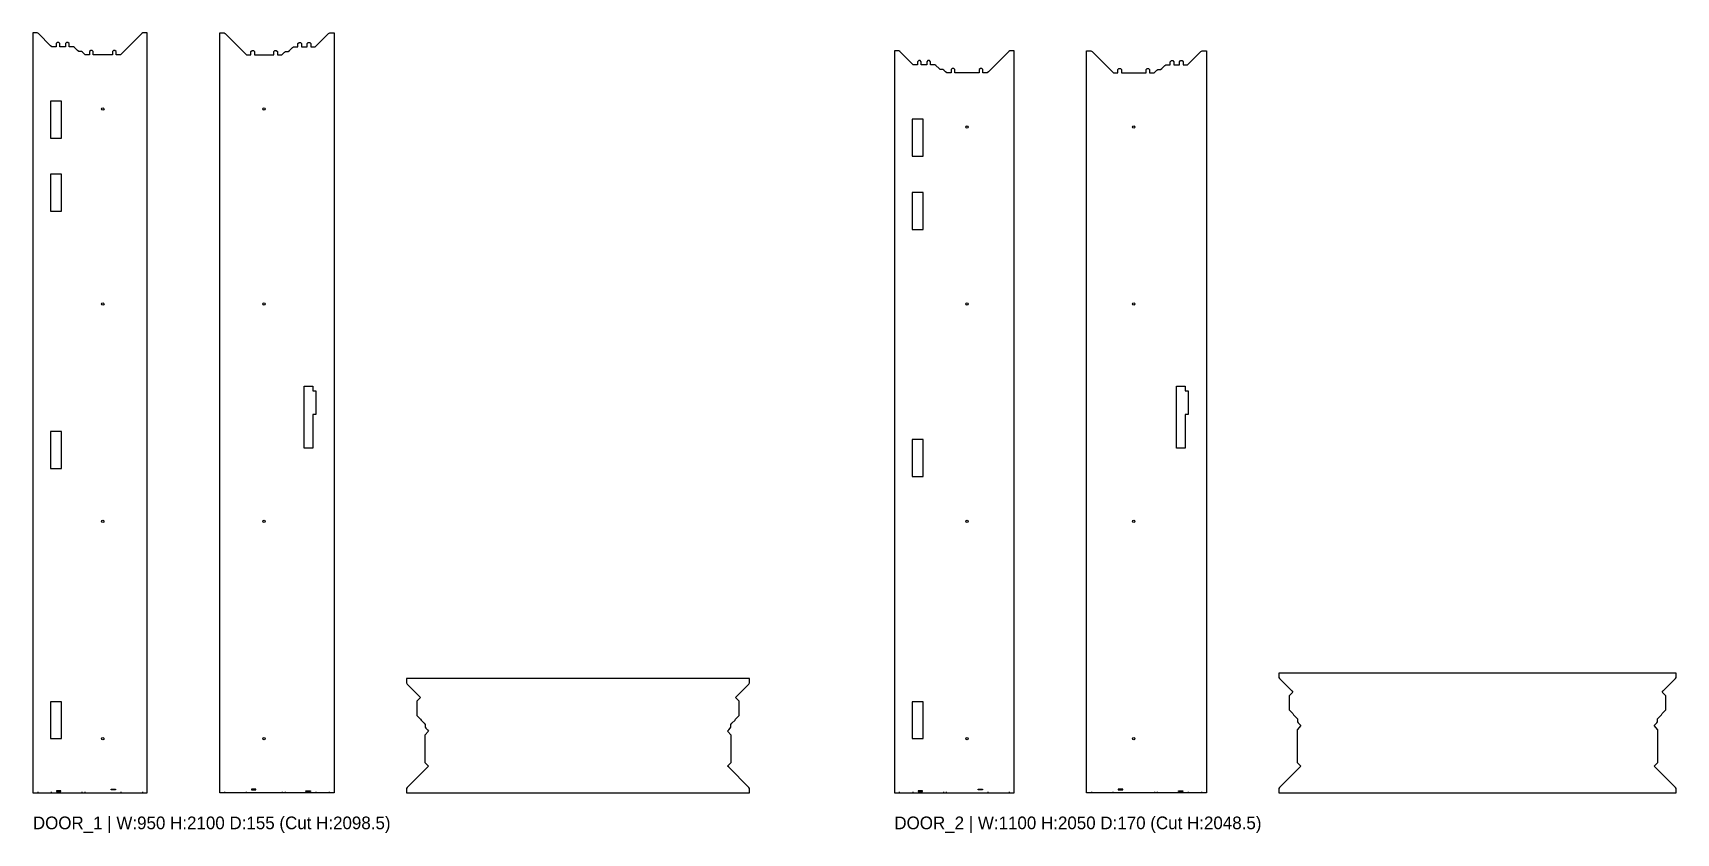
# Model space of a CAD drawing. Header units: metres. Extents: x 0 to 4538, y -111 to 2098.
import ezdxf

# ---------------------------------------------------------------- set-up
doc = ezdxf.new("R2010")
doc.units = ezdxf.units.M
for name, color, linetype in [('CUTOUTS', 3, 'Continuous'), ('HOLES', 4, 'Continuous'), ('NOTCHES', 6, 'Continuous'), ('OUTLINE', 7, 'Continuous'), ('TEXT', 2, 'Continuous')]:
    doc.layers.add(name, color=color, linetype=linetype)

msp = doc.modelspace()

# ---------------------------------------------------------------- linework, layer by layer
at = {"layer": 'CUTOUTS'}
for points in [[(48.9, 1808), (79.4, 1808), (79.4, 1910), (48.9, 1910)], [(2427.8, 1758), (2458.3, 1758), (2458.3, 1860), (2427.8, 1860)], [(48.9, 1606), (79.4, 1606), (79.4, 1708), (48.9, 1708)], [(2427.8, 1556), (2458.3, 1556), (2458.3, 1658), (2427.8, 1658)], [(773.4, 1044.5), (773.4, 952.2), (748.9, 952.2), (748.9, 1122.8), (773.4, 1122.8), (773.4, 1110.5), (781.8, 1110.5), (781.8, 1044.5)], [(3182.3, 1044.5), (3182.3, 952.2), (3157.8, 952.2), (3157.8, 1122.8), (3182.3, 1122.8), (3182.3, 1110.5), (3190.6, 1110.5), (3190.6, 1044.5)], [(48.9, 896.1), (79.4, 896.1), (79.4, 998.1), (48.9, 998.1)], [(2427.8, 873.6), (2458.3, 873.6), (2458.3, 975.6), (2427.8, 975.6)], [(48.9, 150), (79.4, 150), (79.4, 252), (48.9, 252)], [(2427.8, 150), (2458.3, 150), (2458.3, 252), (2427.8, 252)]]:
    msp.add_lwpolyline(points, close=True, dxfattribs=at)
at = {"layer": 'HOLES'}
for centre in [(193.2, 1888.5), (638.6, 1888.5), (2579.6, 1838.5), (3040, 1838.5), (193.2, 1350), (638.6, 1350), (2579.6, 1350), (3040, 1350), (193.2, 750), (638.6, 750), (2579.6, 750), (3040, 750), (193.2, 150), (638.6, 150), (2579.6, 150), (3040, 150)]:
    msp.add_circle(centre, 3.25, dxfattribs=at)
at = {"layer": 'NOTCHES'}
for p, q in [((13.6, 3), (13.6, 0)), ((13.6, 3), (13.6, 0)), ((13.6, 3), (13.6, 0)), ((13.6, 3), (13.6, 0)), ((50.7, 3), (50.7, 0)), ((50.7, 3), (50.7, 0)), ((50.7, 3), (50.7, 0)), ((50.7, 3), (50.7, 0)), ((113.3, 1), (113.3, 0)), ((113.3, 1), (113.3, 0)), ((113.3, 1), (113.3, 0)), ((113.3, 1), (113.3, 0)), ((125, 1), (125, 0)), ((125, 1), (125, 0)), ((125, 1), (125, 0)), ((125, 1), (125, 0)), ((135.6, 3), (135.6, 0)), ((135.6, 3), (135.6, 0)), ((135.6, 3), (135.6, 0)), ((135.6, 3), (135.6, 0)), ((143.2, 3), (143.2, 0)), ((143.2, 3), (143.2, 0)), ((143.2, 3), (143.2, 0)), ((143.2, 3), (143.2, 0)), ((243.2, 3), (243.2, 0)), ((243.2, 3), (243.2, 0)), ((243.2, 3), (243.2, 0)), ((243.2, 3), (243.2, 0)), ((302.4, 3), (302.4, 0)), ((302.4, 3), (302.4, 0)), ((302.4, 3), (302.4, 0)), ((302.4, 3), (302.4, 0)), ((529.5, 3), (529.5, 0)), ((529.5, 3), (529.5, 0)), ((529.5, 3), (529.5, 0)), ((529.5, 3), (529.5, 0)), ((588.6, 3), (588.6, 0)), ((588.6, 3), (588.6, 0)), ((588.6, 3), (588.6, 0)), ((588.6, 3), (588.6, 0)), ((688.6, 3), (688.6, 0)), ((688.6, 3), (688.6, 0)), ((688.6, 3), (688.6, 0)), ((688.6, 3), (688.6, 0)), ((696.3, 3), (696.3, 0)), ((696.3, 3), (696.3, 0)), ((696.3, 3), (696.3, 0)), ((696.3, 3), (696.3, 0)), ((706.9, 1), (706.9, 0)), ((706.9, 1), (706.9, 0)), ((706.9, 1), (706.9, 0)), ((706.9, 1), (706.9, 0)), ((718.5, 1), (718.5, 0)), ((718.5, 1), (718.5, 0)), ((718.5, 1), (718.5, 0)), ((718.5, 1), (718.5, 0)), ((781.2, 3), (781.2, 0)), ((781.2, 3), (781.2, 0)), ((781.2, 3), (781.2, 0)), ((781.2, 3), (781.2, 0)), ((818.3, 3), (818.3, 0)), ((818.3, 3), (818.3, 0)), ((818.3, 3), (818.3, 0)), ((818.3, 3), (818.3, 0)), ((2392.4, 3), (2392.4, 0)), ((2392.4, 3), (2392.4, 0)), ((2392.4, 3), (2392.4, 0)), ((2392.4, 3), (2392.4, 0)), ((2429.6, 3), (2429.6, 0)), ((2429.6, 3), (2429.6, 0)), ((2429.6, 3), (2429.6, 0)), ((2429.6, 3), (2429.6, 0)), ((2492.2, 1), (2492.2, 0)), ((2492.2, 1), (2492.2, 0)), ((2492.2, 1), (2492.2, 0)), ((2492.2, 1), (2492.2, 0)), ((2503.8, 1), (2503.8, 0)), ((2503.8, 1), (2503.8, 0)), ((2503.8, 1), (2503.8, 0)), ((2503.8, 1), (2503.8, 0)), ((2514.5, 3), (2514.5, 0)), ((2514.5, 3), (2514.5, 0)), ((2514.5, 3), (2514.5, 0)), ((2514.5, 3), (2514.5, 0)), ((2522.1, 3), (2522.1, 0)), ((2522.1, 3), (2522.1, 0)), ((2522.1, 3), (2522.1, 0)), ((2522.1, 3), (2522.1, 0)), ((2637.1, 3), (2637.1, 0)), ((2637.1, 3), (2637.1, 0)), ((2637.1, 3), (2637.1, 0)), ((2637.1, 3), (2637.1, 0)), ((2696.2, 3), (2696.2, 0)), ((2696.2, 3), (2696.2, 0)), ((2696.2, 3), (2696.2, 0)), ((2696.2, 3), (2696.2, 0)), ((2923.4, 3), (2923.4, 0)), ((2923.4, 3), (2923.4, 0)), ((2923.4, 3), (2923.4, 0)), ((2923.4, 3), (2923.4, 0)), ((2982.5, 3), (2982.5, 0)), ((2982.5, 3), (2982.5, 0)), ((2982.5, 3), (2982.5, 0)), ((2982.5, 3), (2982.5, 0)), ((3097.5, 3), (3097.5, 0)), ((3097.5, 3), (3097.5, 0)), ((3097.5, 3), (3097.5, 0)), ((3097.5, 3), (3097.5, 0)), ((3105.1, 3), (3105.1, 0)), ((3105.1, 3), (3105.1, 0)), ((3105.1, 3), (3105.1, 0)), ((3105.1, 3), (3105.1, 0)), ((3115.8, 1), (3115.8, 0)), ((3115.8, 1), (3115.8, 0)), ((3115.8, 1), (3115.8, 0)), ((3115.8, 1), (3115.8, 0)), ((3127.4, 1), (3127.4, 0)), ((3127.4, 1), (3127.4, 0)), ((3127.4, 1), (3127.4, 0)), ((3127.4, 1), (3127.4, 0)), ((3190, 3), (3190, 0)), ((3190, 3), (3190, 0)), ((3190, 3), (3190, 0)), ((3190, 3), (3190, 0)), ((3227.2, 3), (3227.2, 0)), ((3227.2, 3), (3227.2, 0)), ((3227.2, 3), (3227.2, 0)), ((3227.2, 3), (3227.2, 0))]:
    msp.add_line(p, q, dxfattribs=at)
for points in [[(77.6, 6), (65.6, 6), (65.6, 4), (77.6, 4)], [(216.3, 11), (228.3, 11), (228.3, 9), (216.3, 9)], [(615.6, 11), (603.6, 11), (603.6, 9), (615.6, 9)], [(754.2, 6), (766.2, 6), (766.2, 4), (754.2, 4)], [(2456.5, 6), (2444.5, 6), (2444.5, 4), (2456.5, 4)], [(2610.2, 11), (2622.2, 11), (2622.2, 9), (2610.2, 9)], [(3009.4, 11), (2997.4, 11), (2997.4, 9), (3009.4, 9)], [(3163.1, 6), (3175.1, 6), (3175.1, 4), (3163.1, 4)]]:
    msp.add_lwpolyline(points, close=True, dxfattribs=at)
at = {"layer": 'OUTLINE'}
for points in [[(141.7, 2041), (137.2, 2045.5), (134, 2047), (126.5, 2047), (123.4, 2050), (114.9, 2058.5), (111.8, 2060), (99.8, 2060), (99.8, 2069), (96.8, 2072), (92.8, 2072), (89.8, 2069), (89.8, 2060), (74.3, 2060), (74.3, 2069), (71.3, 2072), (67.3, 2072), (64.3, 2069), (64.3, 2060), (52.3, 2060), (49.1, 2063), (15.1, 2097), (12, 2098.5), (0, 2098.5), (0, 0), (315.9, 0), (315.9, 2098.5), (303.9, 2098.5), (300.8, 2097), (244.8, 2041), (241.7, 2038), (229.7, 2038), (229.7, 2047), (226.7, 2050), (222.7, 2050), (219.7, 2047), (219.7, 2038), (166.8, 2038), (166.8, 2047), (163.8, 2050), (159.8, 2050), (156.8, 2047), (156.8, 2038), (144.8, 2038)], [(690.2, 2041), (694.7, 2045.5), (697.8, 2047), (705.3, 2047), (708.5, 2050), (717, 2058.5), (720.1, 2060), (732.1, 2060), (732.1, 2069), (735.1, 2072), (739.1, 2072), (742.1, 2069), (742.1, 2060), (757.6, 2060), (757.6, 2069), (760.6, 2072), (764.6, 2072), (767.6, 2069), (767.6, 2060), (779.6, 2060), (782.7, 2063), (816.7, 2097), (819.9, 2098.5), (831.9, 2098.5), (831.9, 0), (515.9, 0), (515.9, 2098.5), (527.9, 2098.5), (531.1, 2097), (587.1, 2041), (590.2, 2038), (602.2, 2038), (602.2, 2047), (605.2, 2050), (609.2, 2050), (612.2, 2047), (612.2, 2038), (665.1, 2038), (665.1, 2047), (668.1, 2050), (672.1, 2050), (675.1, 2047), (675.1, 2038), (687.1, 2038)], [(2520.5, 1991), (2516, 1995.5), (2512.9, 1997), (2505.4, 1997), (2502.3, 2000), (2493.8, 2008.5), (2490.6, 2010), (2478.6, 2010), (2478.6, 2019), (2475.6, 2022), (2471.6, 2022), (2468.6, 2019), (2468.6, 2010), (2453.1, 2010), (2453.1, 2019), (2450.1, 2022), (2446.1, 2022), (2443.1, 2019), (2443.1, 2010), (2431.1, 2010), (2428, 2013), (2394, 2047), (2390.9, 2048.5), (2378.9, 2048.5), (2378.9, 0), (2709.8, 0), (2709.8, 2048.5), (2697.8, 2048.5), (2694.7, 2047), (2638.7, 1991), (2635.5, 1988), (2623.5, 1988), (2623.5, 1997), (2620.5, 2000), (2616.5, 2000), (2613.5, 1997), (2613.5, 1988), (2545.7, 1988), (2545.7, 1997), (2542.7, 2000), (2538.7, 2000), (2535.7, 1997), (2535.7, 1988), (2523.7, 1988)], [(3099.1, 1991), (3103.6, 1995.5), (3106.7, 1997), (3114.2, 1997), (3117.3, 2000), (3125.8, 2008.5), (3129, 2010), (3141, 2010), (3141, 2019), (3144, 2022), (3148, 2022), (3151, 2019), (3151, 2010), (3166.5, 2010), (3166.5, 2019), (3169.5, 2022), (3173.5, 2022), (3176.5, 2019), (3176.5, 2010), (3188.5, 2010), (3191.6, 2013), (3225.6, 2047), (3228.7, 2048.5), (3240.7, 2048.5), (3240.7, 0), (2909.8, 0), (2909.8, 2048.5), (2921.8, 2048.5), (2924.9, 2047), (2980.9, 1991), (2984.1, 1988), (2996.1, 1988), (2996.1, 1997), (2999.1, 2000), (3003.1, 2000), (3006.1, 1997), (3006.1, 1988), (3073.9, 1988), (3073.9, 1997), (3076.9, 2000), (3080.9, 2000), (3083.9, 1997), (3083.9, 1988), (3095.9, 1988)], [(4537.7, 330.9), (3440.7, 330.9), (3440.7, 318.9), (3442.2, 315.8), (3476.2, 281.8), (3479.2, 278.7), (3469.2, 268.7), (3469.2, 229.2), (3479.2, 219.2), (3480.7, 216), (3489.2, 207.5), (3492.2, 204.4), (3492.2, 196.9), (3493.7, 193.8), (3498.2, 189.3), (3501.2, 186.1), (3491.2, 174.2), (3491.2, 84.3), (3501.2, 74.3), (3498.2, 71.1), (3442.2, 15.1), (3440.7, 12), (3440.7, 0), (4537.7, 0), (4537.7, 12), (4536.2, 15.1), (4480.2, 71.1), (4477.2, 74.3), (4487.2, 84.3), (4487.2, 174.2), (4477.2, 186.1), (4480.2, 189.3), (4484.7, 193.8), (4486.2, 196.9), (4486.2, 204.4), (4489.2, 207.5), (4497.7, 216), (4499.2, 219.2), (4509.2, 229.2), (4509.2, 268.7), (4499.2, 278.7), (4502.2, 281.8), (4536.2, 315.8), (4537.7, 318.9)], [(1978.9, 315.9), (1031.9, 315.9), (1031.9, 303.9), (1033.4, 300.8), (1067.4, 266.8), (1070.4, 263.7), (1060.4, 253.7), (1060.4, 214.2), (1070.4, 204.2), (1071.9, 201), (1080.4, 192.5), (1083.4, 189.4), (1083.4, 181.9), (1084.9, 178.8), (1089.4, 174.3), (1092.4, 171.1), (1082.4, 159.2), (1082.4, 84.3), (1092.4, 74.3), (1089.4, 71.1), (1033.4, 15.1), (1031.9, 12), (1031.9, 0), (1978.9, 0), (1978.9, 12), (1977.4, 15.1), (1921.4, 71.1), (1918.4, 74.3), (1928.4, 84.3), (1928.4, 159.2), (1918.4, 171.1), (1921.4, 174.3), (1925.9, 178.8), (1927.4, 181.9), (1927.4, 189.4), (1930.4, 192.5), (1938.9, 201), (1940.4, 204.2), (1950.4, 214.2), (1950.4, 253.7), (1940.4, 263.7), (1943.4, 266.8), (1977.4, 300.8), (1978.9, 303.9)]]:
    msp.add_lwpolyline(points, close=True, dxfattribs=at)

# ---------------------------------------------------------------- texts
at = {"layer": 'TEXT'}
for s, p in [('DOOR_1 | W:950 H:2100 D:155 (Cut H:2098.5)', (0, -100)), ('DOOR_2 | W:1100 H:2050 D:170 (Cut H:2048.5)', (2378.9, -100))]:
    msp.add_text(s, height=35, dxfattribs=at).set_placement(p)

doc.saveas('drawing.dxf')
